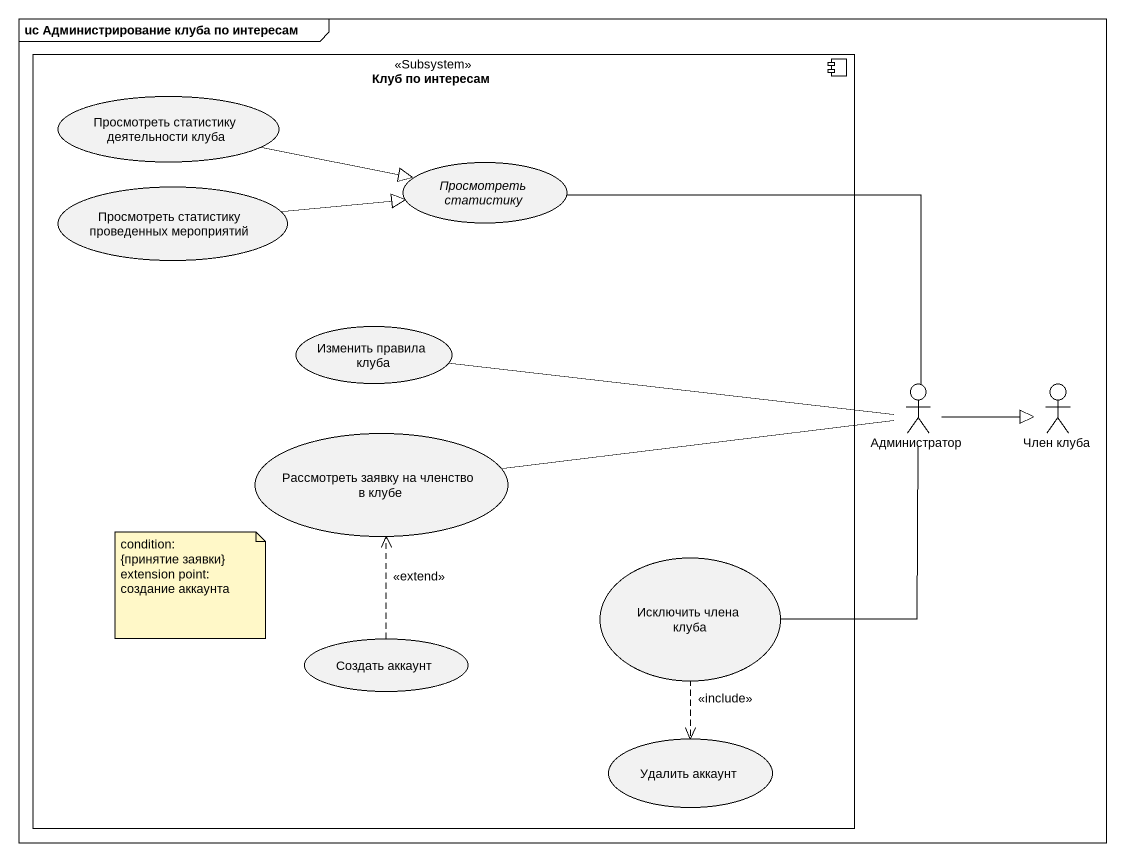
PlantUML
@startuml
mainframe uc Администрирование клуба по интересам
component "Клуб по интересам" as Клуб_по_интересам <<Subsystem>> {
  usecase "Просмотреть статистику деятельности клуба" as Просмотреть_статистику
  usecase "Просмотреть статистику" as Просмотреть_статистику_2
  usecase "Просмотреть статистику проведенных мероприятий" as Просмотреть_статистику_3
  usecase "Изменить правила клуба" as Изменить_правила_клуба
  usecase "Рассмотреть заявку на членство в клубе" as Рассмотреть_заявку_на
  usecase "Исключить члена клуба" as Исключить_члена_клуба
  usecase "Создать аккаунт" as Создать_аккаунт
  usecase "Удалить аккаунт" as Удалить_аккаунт
}
actor Администратор
actor "Член клуба" as Член_клуба
Просмотреть_статистику -right-|> Просмотреть_статистику_2
Просмотреть_статистику_2 -right- Администратор
Просмотреть_статистику_3 -right-|> Просмотреть_статистику_2
Изменить_правила_клуба -right- Администратор
Рассмотреть_заявку_на -right- Администратор
Администратор -right-|> Член_клуба
Исключить_члена_клуба -up- Администратор
Исключить_члена_клуба ..> Удалить_аккаунт : <<include>>
Создать_аккаунт .up.> Рассмотреть_заявку_на : <<extend>>
note as N1
  condition:
  {принятие заявки}
  extension point:
  создание аккаунта
end note
@enduml
